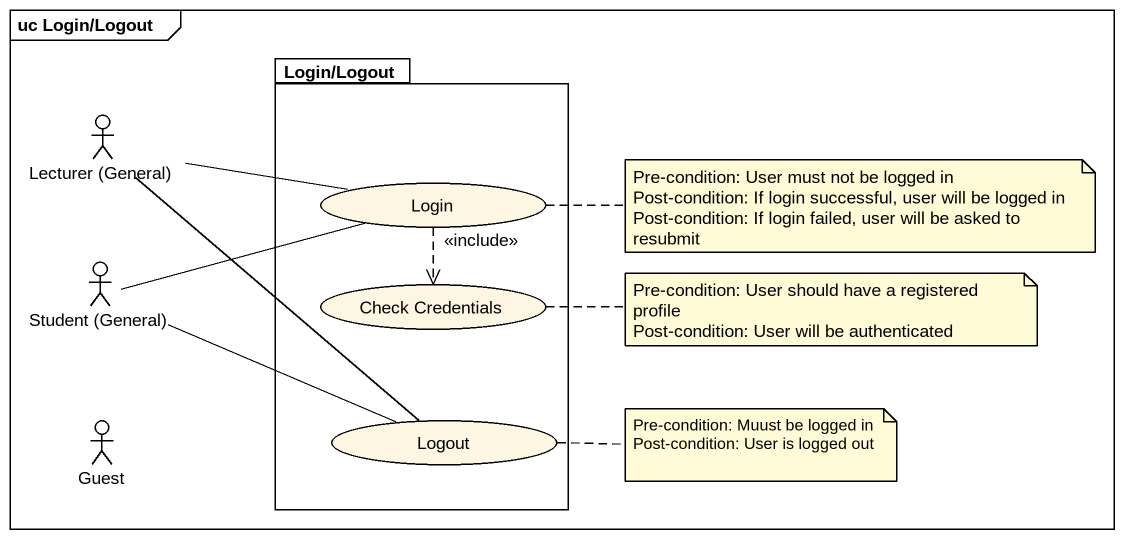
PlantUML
@startuml
mainframe uc Login/Logout
actor "Lecturer (General)" as Lecturer_General
package "Login/Logout" as Login_Logout {
  usecase Login
  usecase "Check Credentials" as Check_Credentials
  usecase Logout
}
actor "Student (General)" as Student_General
actor Guest
Lecturer_General -right- Login
Lecturer_General -- Logout
Login ..> Check_Credentials : <<include>>
Student_General -right- Login
Student_General -right- Logout
note right of Login
  Pre-condition: User must not be logged in
  Post-condition: If login successful, user will be logged in
  Post-condition: If login failed, user will be asked to resubmit
end note
note right of Check_Credentials
  Pre-condition: User should have a registered profile
  Post-condition: User will be authenticated
end note
note right of Logout
  Pre-condition: Muust be logged in
  Post-condition: User is logged out
end note
@enduml
